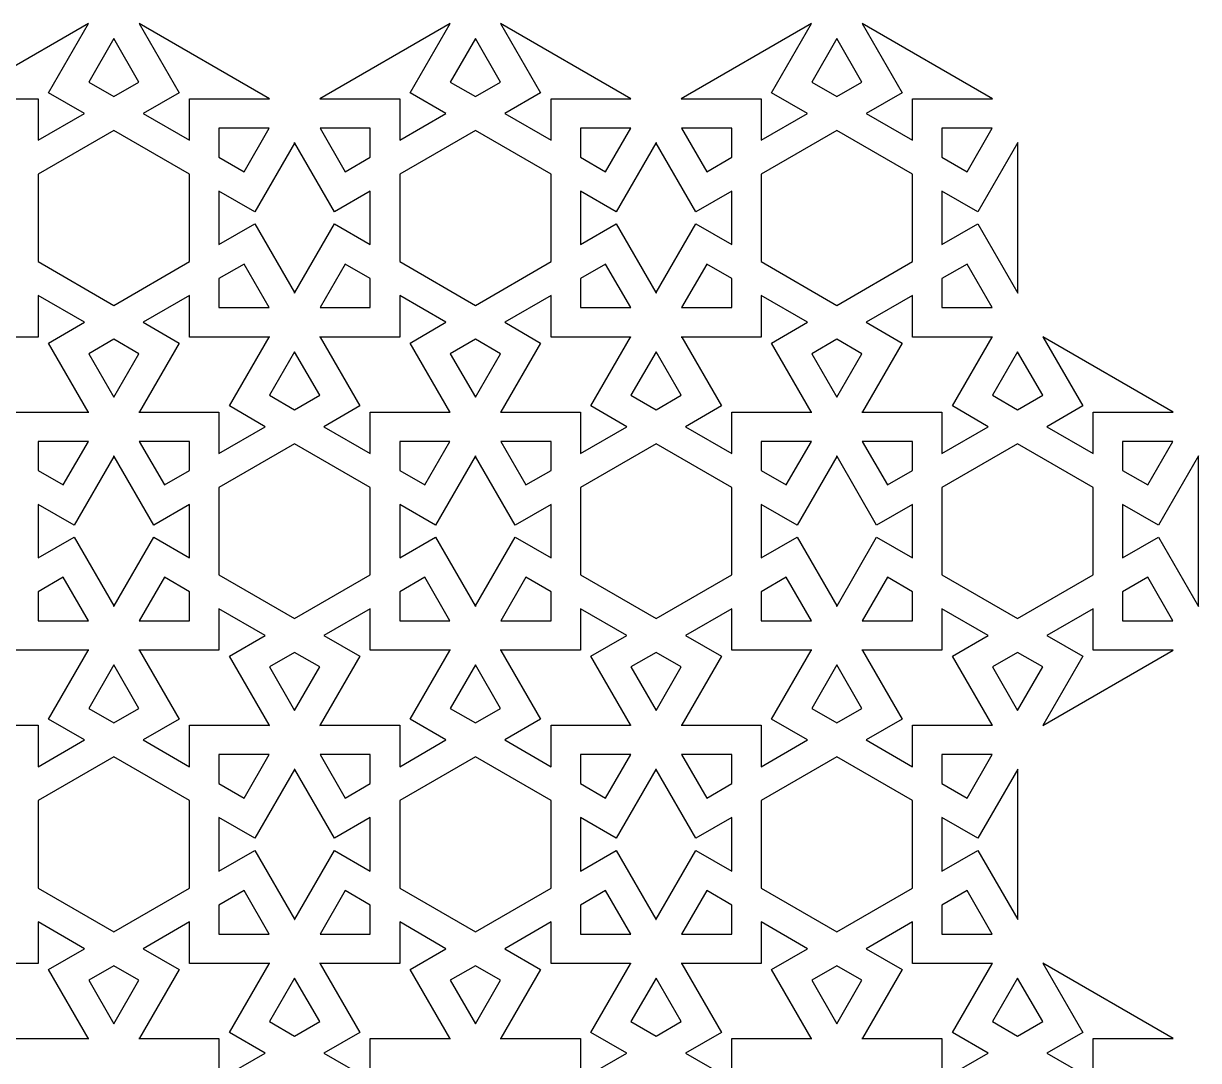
# Model space of a CAD drawing. Header units: metres. Extents: x -128 to 138, y -11 to 215.
# Drawn here: x 73.8 to 137.9, y 158.8 to 215.2 of the extents above; entities that cross this region are included whole.
import ezdxf

# ---------------------------------------------------------------- set-up
doc = ezdxf.new("R2010")
doc.units = ezdxf.units.M

msp = doc.modelspace()

# ---------------------------------------------------------------- linework, layer by layer
for p, q in [((77.3913, 215.23), (70.2906, 211.131)), ((75.214, 211.459), (77.3913, 215.23)), ((87.2461, 211.131), (80.1453, 215.23)), ((80.1453, 215.23), (82.3226, 211.459)), ((97.0834, 215.23), (89.9827, 211.131)), ((94.9061, 211.459), (97.0834, 215.23)), ((106.938, 211.131), (99.8374, 215.23)), ((99.8374, 215.23), (102.015, 211.459)), ((116.776, 215.23), (109.675, 211.131)), ((114.598, 211.459), (116.776, 215.23)), ((126.63, 211.131), (119.529, 215.23)), ((119.529, 215.23), (121.707, 211.459)), ((78.7683, 214.415), (77.3996, 212.045)), ((80.137, 212.045), (78.7683, 214.415)), ((98.4604, 214.415), (97.0917, 212.045)), ((99.8291, 212.045), (98.4604, 214.415)), ((118.152, 214.415), (116.784, 212.045)), ((119.521, 212.045), (118.152, 214.415)), ((77.3996, 212.045), (78.7683, 211.254)), ((78.7683, 211.254), (80.137, 212.045)), ((97.0917, 212.045), (98.4604, 211.254)), ((98.4604, 211.254), (99.8291, 212.045)), ((116.784, 212.045), (118.152, 211.254)), ((118.152, 211.254), (119.521, 212.045)), ((77.1683, 210.331), (75.214, 211.459)), ((82.3226, 211.459), (80.3683, 210.331)), ((96.8604, 210.331), (94.9061, 211.459)), ((102.015, 211.459), (100.06, 210.331)), ((116.552, 210.331), (114.598, 211.459)), ((121.707, 211.459), (119.752, 210.331)), ((70.2906, 211.131), (74.6453, 211.131)), ((74.6453, 211.131), (74.6453, 208.874)), ((82.8913, 211.131), (87.2461, 211.131)), ((82.8913, 208.874), (82.8913, 211.131)), ((89.9827, 211.131), (94.3374, 211.131)), ((94.3374, 211.131), (94.3374, 208.874)), ((102.583, 211.131), (106.938, 211.131)), ((102.583, 208.874), (102.583, 211.131)), ((109.675, 211.131), (114.029, 211.131)), ((114.029, 211.131), (114.029, 208.874)), ((122.275, 211.131), (126.63, 211.131)), ((122.275, 208.874), (122.275, 211.131)), ((74.6453, 208.874), (77.1683, 210.331)), ((80.3683, 210.331), (82.8913, 208.874)), ((94.3374, 208.874), (96.8604, 210.331)), ((100.06, 210.331), (102.583, 208.874)), ((114.029, 208.874), (116.552, 210.331)), ((119.752, 210.331), (122.275, 208.874)), ((78.7683, 209.407), (74.6453, 207.027)), ((82.8913, 207.027), (78.7683, 209.407)), ((87.2287, 209.531), (84.4913, 209.531)), ((84.4913, 209.531), (84.4913, 207.95)), ((85.86, 207.16), (87.2287, 209.531)), ((92.7374, 209.531), (90, 209.531)), ((90, 209.531), (91.3687, 207.16)), ((92.7374, 207.95), (92.7374, 209.531)), ((98.4604, 209.407), (94.3374, 207.027)), ((102.583, 207.027), (98.4604, 209.407)), ((106.921, 209.531), (104.183, 209.531)), ((104.183, 209.531), (104.183, 207.95)), ((105.552, 207.16), (106.921, 209.531)), ((112.429, 209.531), (109.692, 209.531)), ((109.692, 209.531), (111.061, 207.16)), ((112.429, 207.95), (112.429, 209.531)), ((118.152, 209.407), (114.029, 207.027)), ((122.275, 207.027), (118.152, 209.407)), ((126.613, 209.531), (123.876, 209.531)), ((123.876, 209.531), (123.876, 207.95)), ((125.244, 207.16), (126.613, 209.531)), ((88.6057, 208.716), (86.4456, 204.974)), ((88.6143, 208.731), (88.6057, 208.746)), ((88.6057, 208.746), (88.6057, 208.716)), ((88.623, 208.746), (88.6143, 208.731)), ((88.623, 208.716), (88.623, 208.746)), ((90.7831, 204.974), (88.623, 208.716)), ((108.298, 208.716), (106.138, 204.974)), ((108.306, 208.731), (108.298, 208.746)), ((108.298, 208.746), (108.298, 208.716)), ((108.315, 208.746), (108.306, 208.731)), ((108.315, 208.716), (108.315, 208.746)), ((110.475, 204.974), (108.315, 208.716)), ((128.007, 208.746), (125.83, 204.974)), ((128.007, 200.546), (128.007, 208.746)), ((84.4913, 207.95), (85.86, 207.16)), ((91.3687, 207.16), (92.7374, 207.95)), ((104.183, 207.95), (105.552, 207.16)), ((111.061, 207.16), (112.429, 207.95)), ((123.876, 207.95), (125.244, 207.16)), ((74.6453, 207.027), (74.6453, 202.266)), ((82.8913, 202.266), (82.8913, 207.027)), ((94.3374, 207.027), (94.3374, 202.266)), ((102.583, 202.266), (102.583, 207.027)), ((114.029, 207.027), (114.029, 202.266)), ((122.275, 202.266), (122.275, 207.027)), ((86.4456, 204.974), (84.4913, 206.103)), ((84.4913, 206.103), (84.4913, 203.189)), ((92.7374, 206.103), (90.7831, 204.974)), ((92.7374, 203.189), (92.7374, 206.103)), ((106.138, 204.974), (104.183, 206.103)), ((104.183, 206.103), (104.183, 203.189)), ((112.429, 206.103), (110.475, 204.974)), ((112.429, 203.189), (112.429, 206.103)), ((125.83, 204.974), (123.875, 206.103)), ((123.875, 206.103), (123.876, 203.189)), ((84.4913, 203.189), (86.4457, 204.318)), ((86.4457, 204.318), (88.6057, 200.576)), ((88.623, 200.576), (90.7831, 204.318)), ((90.7831, 204.318), (92.7374, 203.189)), ((104.183, 203.189), (106.138, 204.318)), ((106.138, 204.318), (108.298, 200.576)), ((108.315, 200.576), (110.475, 204.318)), ((110.475, 204.318), (112.429, 203.189)), ((123.876, 203.189), (125.83, 204.318)), ((125.83, 204.318), (128.007, 200.546)), ((74.6453, 202.266), (78.7683, 199.885)), ((78.7683, 199.885), (82.8913, 202.266)), ((94.3374, 202.266), (98.4604, 199.885)), ((98.4604, 199.885), (102.583, 202.266)), ((114.029, 202.266), (118.152, 199.885)), ((118.152, 199.885), (122.275, 202.266)), ((85.86, 202.132), (84.4913, 201.342)), ((87.2287, 199.761), (85.86, 202.132)), ((91.3687, 202.132), (90, 199.761)), ((92.7374, 201.342), (91.3687, 202.132)), ((105.552, 202.132), (104.183, 201.342)), ((106.921, 199.761), (105.552, 202.132)), ((111.061, 202.132), (109.692, 199.761)), ((112.429, 201.342), (111.061, 202.132)), ((125.244, 202.132), (123.875, 201.342)), ((126.613, 199.761), (125.244, 202.132)), ((84.4913, 201.342), (84.4913, 199.761)), ((92.7374, 199.761), (92.7374, 201.342)), ((104.183, 201.342), (104.183, 199.761)), ((112.429, 199.761), (112.429, 201.342)), ((123.875, 201.342), (123.875, 199.761)), ((77.1683, 198.961), (74.6453, 200.418)), ((74.6453, 200.418), (74.6453, 198.161)), ((82.8913, 200.418), (80.3683, 198.961)), ((82.8913, 198.161), (82.8913, 200.418)), ((88.6057, 200.576), (88.6057, 200.546)), ((88.6057, 200.546), (88.6144, 200.561)), ((88.6144, 200.561), (88.623, 200.546)), ((88.623, 200.546), (88.623, 200.576)), ((96.8604, 198.961), (94.3374, 200.418)), ((94.3374, 200.418), (94.3374, 198.161)), ((102.583, 200.418), (100.06, 198.961)), ((102.583, 198.161), (102.583, 200.418)), ((108.298, 200.576), (108.298, 200.546)), ((108.298, 200.546), (108.306, 200.561)), ((108.306, 200.561), (108.315, 200.546)), ((108.315, 200.546), (108.315, 200.576)), ((116.552, 198.961), (114.029, 200.418)), ((114.029, 200.418), (114.029, 198.161)), ((122.275, 200.418), (119.752, 198.961)), ((122.275, 198.161), (122.275, 200.418)), ((84.4913, 199.761), (87.2287, 199.761)), ((90, 199.761), (92.7374, 199.761)), ((104.183, 199.761), (106.921, 199.761)), ((109.692, 199.761), (112.429, 199.761)), ((123.875, 199.761), (126.613, 199.761)), ((75.214, 197.833), (77.1683, 198.961)), ((80.3683, 198.961), (82.3226, 197.833)), ((94.9061, 197.833), (96.8604, 198.961)), ((100.06, 198.961), (102.015, 197.833)), ((114.598, 197.833), (116.552, 198.961)), ((119.752, 198.961), (121.707, 197.833)), ((74.6453, 198.161), (70.3252, 198.161)), ((77.374, 194.092), (75.214, 197.833)), ((78.7683, 198.038), (77.3996, 197.248)), ((80.137, 197.248), (78.7683, 198.038)), ((82.3226, 197.833), (80.1626, 194.092)), ((87.2115, 198.161), (82.8913, 198.161)), ((85.06, 194.405), (87.2201, 198.147)), ((87.2374, 198.176), (87.2115, 198.161)), ((87.2201, 198.147), (87.246, 198.161)), ((87.2287, 198.161), (87.2374, 198.176)), ((87.246, 198.161), (87.2287, 198.161)), ((90, 198.161), (89.9827, 198.161)), ((89.9827, 198.161), (90.0086, 198.147)), ((90.0172, 198.161), (89.9913, 198.176)), ((89.9913, 198.176), (90, 198.161)), ((90.0086, 198.147), (92.1687, 194.405)), ((94.3374, 198.161), (90.0172, 198.161)), ((97.0661, 194.092), (94.9061, 197.833)), ((98.4604, 198.038), (97.0917, 197.248)), ((99.8291, 197.248), (98.4604, 198.038)), ((102.015, 197.833), (99.8546, 194.092)), ((106.904, 198.161), (102.583, 198.161)), ((104.752, 194.405), (106.912, 198.147)), ((106.929, 198.176), (106.904, 198.161)), ((106.912, 198.147), (106.938, 198.161)), ((106.921, 198.161), (106.929, 198.176)), ((106.938, 198.161), (106.921, 198.161)), ((109.692, 198.161), (109.675, 198.161)), ((109.675, 198.161), (109.701, 198.147)), ((109.709, 198.161), (109.683, 198.176)), ((109.683, 198.176), (109.692, 198.161)), ((109.701, 198.147), (111.861, 194.405)), ((114.029, 198.161), (109.709, 198.161)), ((116.758, 194.092), (114.598, 197.833)), ((118.152, 198.038), (116.784, 197.248)), ((119.521, 197.248), (118.152, 198.038)), ((121.707, 197.833), (119.547, 194.092)), ((126.596, 198.161), (122.275, 198.161)), ((124.444, 194.405), (126.604, 198.147)), ((126.622, 198.176), (126.596, 198.161)), ((126.604, 198.147), (126.63, 198.161)), ((126.613, 198.161), (126.622, 198.176)), ((126.63, 198.161), (126.613, 198.161)), ((136.476, 194.077), (129.375, 198.176)), ((129.375, 198.176), (131.553, 194.405)), ((77.3996, 197.248), (78.7683, 194.877)), ((78.7683, 194.877), (80.137, 197.248)), ((88.6143, 197.361), (87.2457, 194.991)), ((89.983, 194.991), (88.6143, 197.361)), ((97.0917, 197.248), (98.4604, 194.877)), ((98.4604, 194.877), (99.8291, 197.248)), ((108.306, 197.361), (106.938, 194.991)), ((109.675, 194.991), (108.306, 197.361)), ((116.784, 197.248), (118.152, 194.877)), ((118.152, 194.877), (119.521, 197.248)), ((127.999, 197.361), (126.63, 194.991)), ((129.367, 194.991), (127.999, 197.361)), ((87.2457, 194.991), (88.6143, 194.201)), ((88.6143, 194.201), (89.983, 194.991)), ((106.938, 194.991), (108.306, 194.201)), ((108.306, 194.201), (109.675, 194.991)), ((126.63, 194.991), (127.999, 194.201)), ((127.999, 194.201), (129.367, 194.991)), ((73.0453, 194.077), (77.3654, 194.077)), ((77.3654, 194.077), (77.3913, 194.062)), ((77.4, 194.077), (77.374, 194.092)), ((77.3913, 194.062), (77.3827, 194.077)), ((77.3827, 194.077), (77.4, 194.077)), ((80.1626, 194.092), (80.1366, 194.077)), ((80.1366, 194.077), (80.1539, 194.077)), ((80.1539, 194.077), (80.1453, 194.062)), ((80.1453, 194.062), (80.1712, 194.077)), ((80.1712, 194.077), (84.4913, 194.077)), ((84.4913, 194.077), (84.4913, 191.82)), ((87.0143, 193.277), (85.06, 194.405)), ((92.1687, 194.405), (90.2143, 193.277)), ((92.7374, 194.077), (97.0575, 194.077)), ((92.7374, 191.82), (92.7374, 194.077)), ((97.0575, 194.077), (97.0834, 194.062)), ((97.0921, 194.077), (97.0661, 194.092)), ((97.0834, 194.062), (97.0748, 194.077)), ((97.0748, 194.077), (97.0921, 194.077)), ((99.8546, 194.092), (99.8287, 194.077)), ((99.8287, 194.077), (99.846, 194.077)), ((99.846, 194.077), (99.8374, 194.062)), ((99.8374, 194.062), (99.8633, 194.077)), ((99.8633, 194.077), (104.183, 194.077)), ((104.183, 194.077), (104.183, 191.82)), ((106.706, 193.277), (104.752, 194.405)), ((111.861, 194.405), (109.906, 193.277)), ((112.429, 194.077), (116.75, 194.077)), ((112.429, 191.82), (112.429, 194.077)), ((116.75, 194.077), (116.775, 194.062)), ((116.784, 194.077), (116.758, 194.092)), ((116.775, 194.062), (116.767, 194.077)), ((116.767, 194.077), (116.784, 194.077)), ((119.547, 194.092), (119.521, 194.077)), ((119.521, 194.077), (119.538, 194.077)), ((119.538, 194.077), (119.529, 194.062)), ((119.529, 194.062), (119.555, 194.077)), ((119.555, 194.077), (123.875, 194.077)), ((123.875, 194.077), (123.875, 191.82)), ((126.399, 193.277), (124.444, 194.405)), ((131.553, 194.405), (129.599, 193.277)), ((132.122, 194.077), (136.476, 194.077)), ((132.122, 191.82), (132.122, 194.077)), ((84.4913, 191.82), (87.0143, 193.277)), ((90.2143, 193.277), (92.7374, 191.82)), ((104.183, 191.82), (106.706, 193.277)), ((109.906, 193.277), (112.429, 191.82)), ((123.875, 191.82), (126.399, 193.277)), ((129.599, 193.277), (132.122, 191.82)), ((77.3827, 192.477), (74.6453, 192.477)), ((74.6453, 192.477), (74.6453, 190.896)), ((76.014, 190.106), (77.3827, 192.477)), ((82.8913, 192.477), (80.154, 192.477)), ((80.154, 192.477), (81.5226, 190.106)), ((82.8913, 190.896), (82.8913, 192.477)), ((88.6143, 192.353), (84.4913, 189.973)), ((92.7374, 189.973), (88.6143, 192.353)), ((97.0748, 192.477), (94.3374, 192.477)), ((94.3374, 192.477), (94.3374, 190.896)), ((95.7061, 190.106), (97.0748, 192.477)), ((102.583, 192.477), (99.846, 192.477)), ((99.846, 192.477), (101.215, 190.106)), ((102.583, 190.896), (102.583, 192.477)), ((108.306, 192.353), (104.183, 189.973)), ((112.429, 189.973), (108.306, 192.353)), ((116.767, 192.477), (114.029, 192.477)), ((114.029, 192.477), (114.029, 190.896)), ((115.398, 190.106), (116.767, 192.477)), ((122.275, 192.477), (119.538, 192.477)), ((119.538, 192.477), (120.907, 190.106)), ((122.275, 190.896), (122.275, 192.477)), ((127.998, 192.353), (123.875, 189.973)), ((132.122, 189.973), (127.998, 192.353)), ((136.459, 192.477), (133.722, 192.477)), ((133.722, 192.477), (133.722, 190.896)), ((135.09, 190.106), (136.459, 192.477)), ((78.7597, 191.662), (76.5996, 187.921)), ((78.7683, 191.677), (78.7597, 191.692)), ((78.7597, 191.692), (78.7597, 191.662)), ((78.777, 191.692), (78.7683, 191.677)), ((78.777, 191.662), (78.777, 191.692)), ((80.937, 187.921), (78.777, 191.662)), ((98.4517, 191.662), (96.2917, 187.921)), ((98.4604, 191.677), (98.4517, 191.692)), ((98.4517, 191.692), (98.4517, 191.662)), ((98.4691, 191.692), (98.4604, 191.677)), ((98.4691, 191.662), (98.4691, 191.692)), ((100.629, 187.921), (98.4691, 191.662)), ((118.144, 191.662), (115.984, 187.921)), ((118.152, 191.677), (118.144, 191.692)), ((118.144, 191.692), (118.144, 191.662)), ((118.161, 191.692), (118.152, 191.677)), ((118.161, 191.662), (118.161, 191.692)), ((120.321, 187.921), (118.161, 191.662)), ((137.853, 191.692), (135.676, 187.921)), ((137.853, 183.493), (137.853, 191.692)), ((74.6453, 190.896), (76.014, 190.106)), ((81.5226, 190.106), (82.8913, 190.896)), ((94.3374, 190.896), (95.7061, 190.106)), ((101.215, 190.106), (102.583, 190.896)), ((114.029, 190.896), (115.398, 190.106)), ((120.907, 190.106), (122.275, 190.896)), ((133.722, 190.896), (135.09, 190.106)), ((84.4913, 189.973), (84.4913, 185.212)), ((92.7374, 185.212), (92.7374, 189.973)), ((104.183, 189.973), (104.183, 185.212)), ((112.429, 185.212), (112.429, 189.973)), ((123.875, 189.973), (123.875, 185.212)), ((132.122, 185.212), (132.122, 189.973)), ((76.5996, 187.921), (74.6453, 189.049)), ((74.6453, 189.049), (74.6453, 186.136)), ((82.8913, 189.049), (80.937, 187.921)), ((82.8913, 186.136), (82.8913, 189.049)), ((96.2917, 187.921), (94.3374, 189.049)), ((94.3374, 189.049), (94.3374, 186.136)), ((102.583, 189.049), (100.629, 187.921)), ((102.583, 186.136), (102.583, 189.049)), ((115.984, 187.921), (114.029, 189.049)), ((114.029, 189.049), (114.029, 186.136)), ((122.275, 189.049), (120.321, 187.921)), ((122.275, 186.136), (122.275, 189.049)), ((135.676, 187.921), (133.722, 189.049)), ((133.722, 189.049), (133.722, 186.136)), ((74.6453, 186.136), (76.5996, 187.264)), ((76.5996, 187.264), (78.7596, 183.523)), ((78.777, 183.523), (80.937, 187.264)), ((80.937, 187.264), (82.8913, 186.136)), ((94.3374, 186.136), (96.2917, 187.264)), ((96.2917, 187.264), (98.4517, 183.523)), ((98.469, 183.523), (100.629, 187.264)), ((100.629, 187.264), (102.583, 186.136)), ((114.029, 186.136), (115.984, 187.264)), ((115.984, 187.264), (118.144, 183.523)), ((118.161, 183.523), (120.321, 187.264)), ((120.321, 187.264), (122.275, 186.136)), ((133.722, 186.136), (135.676, 187.264)), ((135.676, 187.264), (137.853, 183.493)), ((76.014, 185.078), (74.6453, 184.288)), ((77.3827, 182.708), (76.014, 185.078)), ((81.5226, 185.078), (80.1539, 182.708)), ((82.8913, 184.288), (81.5226, 185.078)), ((84.4913, 185.212), (88.6144, 182.831)), ((88.6144, 182.831), (92.7374, 185.212)), ((95.7061, 185.078), (94.3374, 184.288)), ((97.0747, 182.708), (95.7061, 185.078)), ((101.215, 185.078), (99.846, 182.708)), ((102.583, 184.288), (101.215, 185.078)), ((104.183, 185.212), (108.306, 182.831)), ((108.306, 182.831), (112.429, 185.212)), ((115.398, 185.078), (114.029, 184.288)), ((116.767, 182.708), (115.398, 185.078)), ((120.907, 185.078), (119.538, 182.708)), ((122.275, 184.288), (120.907, 185.078)), ((123.875, 185.212), (127.999, 182.831)), ((127.999, 182.831), (132.122, 185.212)), ((135.09, 185.078), (133.722, 184.288)), ((136.459, 182.708), (135.09, 185.078)), ((74.6453, 184.288), (74.6453, 182.708)), ((82.8913, 182.708), (82.8913, 184.288)), ((94.3374, 184.288), (94.3374, 182.708)), ((102.583, 182.708), (102.583, 184.288)), ((114.029, 184.288), (114.029, 182.708)), ((122.275, 182.708), (122.275, 184.288)), ((133.722, 184.288), (133.722, 182.708)), ((78.7596, 183.523), (78.7596, 183.493)), ((78.7596, 183.493), (78.7683, 183.508)), ((78.7683, 183.508), (78.777, 183.493)), ((78.777, 183.493), (78.777, 183.523)), ((87.0144, 181.908), (84.4913, 183.364)), ((84.4913, 183.364), (84.4913, 181.108)), ((92.7374, 183.364), (90.2144, 181.908)), ((92.7374, 181.108), (92.7374, 183.364)), ((98.4517, 183.523), (98.4517, 183.493)), ((98.4517, 183.493), (98.4604, 183.508)), ((98.4604, 183.508), (98.469, 183.493)), ((98.469, 183.493), (98.469, 183.523)), ((106.706, 181.908), (104.183, 183.364)), ((104.183, 183.364), (104.183, 181.108)), ((112.429, 183.364), (109.906, 181.908)), ((112.429, 181.108), (112.429, 183.364)), ((118.144, 183.523), (118.144, 183.493)), ((118.144, 183.493), (118.152, 183.508)), ((118.152, 183.508), (118.161, 183.493)), ((118.161, 183.493), (118.161, 183.523)), ((126.399, 181.908), (123.875, 183.364)), ((123.875, 183.364), (123.875, 181.108)), ((132.122, 183.364), (129.599, 181.908)), ((132.122, 181.108), (132.122, 183.364)), ((74.6453, 182.708), (77.3827, 182.708)), ((80.1539, 182.708), (82.8913, 182.708)), ((94.3374, 182.708), (97.0747, 182.708)), ((99.846, 182.708), (102.583, 182.708)), ((114.029, 182.708), (116.767, 182.708)), ((119.538, 182.708), (122.275, 182.708)), ((133.722, 182.708), (136.459, 182.708)), ((85.06, 180.779), (87.0144, 181.908)), ((90.2144, 181.908), (92.1687, 180.779)), ((104.752, 180.779), (106.706, 181.908)), ((109.906, 181.908), (111.861, 180.779)), ((124.444, 180.779), (126.399, 181.908)), ((129.599, 181.908), (131.553, 180.779)), ((77.3654, 181.108), (73.0453, 181.108)), ((75.214, 177.351), (77.3741, 181.093)), ((77.3913, 181.123), (77.3654, 181.108)), ((77.3741, 181.093), (77.4, 181.108)), ((77.3827, 181.108), (77.3913, 181.123)), ((77.4, 181.108), (77.3827, 181.108)), ((80.1539, 181.108), (80.1366, 181.108)), ((80.1366, 181.108), (80.1626, 181.093)), ((80.1712, 181.108), (80.1453, 181.123)), ((80.1453, 181.123), (80.1539, 181.108)), ((80.1626, 181.093), (82.3226, 177.351)), ((84.4913, 181.108), (80.1712, 181.108)), ((87.2201, 177.038), (85.06, 180.779)), ((88.6143, 180.984), (87.2457, 180.194)), ((89.983, 180.194), (88.6143, 180.984)), ((92.1687, 180.779), (90.0086, 177.038)), ((97.0575, 181.108), (92.7374, 181.108)), ((94.9061, 177.351), (97.0661, 181.093)), ((97.0834, 181.123), (97.0575, 181.108)), ((97.0661, 181.093), (97.0921, 181.108)), ((97.0748, 181.108), (97.0834, 181.123)), ((97.0921, 181.108), (97.0748, 181.108)), ((99.846, 181.108), (99.8287, 181.108)), ((99.8287, 181.108), (99.8546, 181.093)), ((99.8633, 181.108), (99.8374, 181.123)), ((99.8374, 181.123), (99.846, 181.108)), ((99.8546, 181.093), (102.015, 177.351)), ((104.183, 181.108), (99.8633, 181.108)), ((106.912, 177.038), (104.752, 180.779)), ((108.306, 180.984), (106.938, 180.194)), ((109.675, 180.194), (108.306, 180.984)), ((111.861, 180.779), (109.701, 177.038)), ((116.75, 181.108), (112.429, 181.108)), ((114.598, 177.351), (116.758, 181.093)), ((116.776, 181.123), (116.75, 181.108)), ((116.758, 181.093), (116.784, 181.108)), ((116.767, 181.108), (116.776, 181.123)), ((116.784, 181.108), (116.767, 181.108)), ((119.538, 181.108), (119.521, 181.108)), ((119.521, 181.108), (119.547, 181.093)), ((119.555, 181.108), (119.529, 181.123)), ((119.529, 181.123), (119.538, 181.108)), ((119.547, 181.093), (121.707, 177.351)), ((123.875, 181.108), (119.555, 181.108)), ((126.604, 177.038), (124.444, 180.779)), ((127.999, 180.984), (126.63, 180.194)), ((129.367, 180.194), (127.999, 180.984)), ((129.375, 177.008), (136.476, 181.108)), ((131.553, 180.779), (129.375, 177.008)), ((136.476, 181.108), (132.122, 181.108)), ((78.7683, 180.308), (77.3996, 177.937)), ((80.137, 177.937), (78.7683, 180.308)), ((87.2457, 180.194), (88.6143, 177.823)), ((88.6143, 177.823), (89.983, 180.194)), ((98.4604, 180.308), (97.0917, 177.937)), ((99.8291, 177.937), (98.4604, 180.308)), ((106.938, 180.194), (108.306, 177.823)), ((108.306, 177.823), (109.675, 180.194)), ((118.152, 180.308), (116.784, 177.937)), ((119.521, 177.937), (118.152, 180.308)), ((126.63, 180.194), (127.999, 177.823)), ((127.999, 177.823), (129.367, 180.194)), ((77.1683, 176.223), (75.214, 177.351)), ((77.3996, 177.937), (78.7683, 177.147)), ((78.7683, 177.147), (80.137, 177.937)), ((82.3226, 177.351), (80.3683, 176.223)), ((96.8604, 176.223), (94.9061, 177.351)), ((97.0917, 177.937), (98.4604, 177.147)), ((98.4604, 177.147), (99.8291, 177.937)), ((102.015, 177.351), (100.06, 176.223)), ((116.552, 176.223), (114.598, 177.351)), ((116.784, 177.937), (118.152, 177.147)), ((118.152, 177.147), (119.521, 177.937)), ((121.707, 177.351), (119.752, 176.223)), ((70.3251, 177.023), (74.6453, 177.023)), ((74.6453, 177.023), (74.6453, 174.766)), ((82.8913, 177.023), (87.2115, 177.023)), ((82.8913, 174.766), (82.8913, 177.023)), ((87.2115, 177.023), (87.2374, 177.008)), ((87.2461, 177.023), (87.2201, 177.038)), ((87.2374, 177.008), (87.2287, 177.023)), ((87.2287, 177.023), (87.2461, 177.023)), ((90.0086, 177.038), (89.9827, 177.023)), ((89.9827, 177.023), (90, 177.023)), ((90, 177.023), (89.9913, 177.008)), ((89.9913, 177.008), (90.0172, 177.023)), ((90.0172, 177.023), (94.3374, 177.023)), ((94.3374, 177.023), (94.3374, 174.766)), ((102.583, 177.023), (106.904, 177.023)), ((102.583, 174.766), (102.583, 177.023)), ((106.904, 177.023), (106.929, 177.008)), ((106.938, 177.023), (106.912, 177.038)), ((106.929, 177.008), (106.921, 177.023)), ((106.921, 177.023), (106.938, 177.023)), ((109.701, 177.038), (109.675, 177.023)), ((109.675, 177.023), (109.692, 177.023)), ((109.692, 177.023), (109.683, 177.008)), ((109.683, 177.008), (109.709, 177.023)), ((109.709, 177.023), (114.029, 177.023)), ((114.029, 177.023), (114.029, 174.766)), ((122.275, 177.023), (126.596, 177.023)), ((122.275, 174.766), (122.275, 177.023)), ((126.596, 177.023), (126.622, 177.008)), ((126.63, 177.023), (126.604, 177.038)), ((126.622, 177.008), (126.613, 177.023)), ((126.613, 177.023), (126.63, 177.023)), ((74.6453, 174.766), (77.1683, 176.223)), ((80.3683, 176.223), (82.8913, 174.766)), ((94.3374, 174.766), (96.8604, 176.223)), ((100.06, 176.223), (102.583, 174.766)), ((114.029, 174.766), (116.552, 176.223)), ((119.752, 176.223), (122.275, 174.766)), ((87.2287, 175.423), (84.4913, 175.423)), ((84.4913, 175.423), (84.4913, 173.843)), ((85.86, 173.052), (87.2287, 175.423)), ((92.7374, 175.423), (90, 175.423)), ((90, 175.423), (91.3687, 173.052)), ((92.7374, 173.843), (92.7374, 175.423)), ((106.921, 175.423), (104.183, 175.423)), ((104.183, 175.423), (104.183, 173.843)), ((105.552, 173.052), (106.921, 175.423)), ((112.429, 175.423), (109.692, 175.423)), ((109.692, 175.423), (111.061, 173.052)), ((112.429, 173.843), (112.429, 175.423)), ((126.613, 175.423), (123.876, 175.423)), ((123.876, 175.423), (123.876, 173.843)), ((125.244, 173.052), (126.613, 175.423)), ((78.7683, 175.299), (74.6453, 172.919)), ((82.8913, 172.919), (78.7683, 175.299)), ((98.4604, 175.299), (94.3374, 172.919)), ((102.583, 172.919), (98.4604, 175.299)), ((118.152, 175.299), (114.029, 172.919)), ((122.275, 172.919), (118.152, 175.299)), ((88.6057, 174.608), (86.4456, 170.867)), ((88.6143, 174.623), (88.6057, 174.638)), ((88.6057, 174.638), (88.6057, 174.608)), ((88.623, 174.638), (88.6143, 174.623)), ((88.623, 174.608), (88.623, 174.638)), ((90.7831, 170.867), (88.623, 174.608)), ((108.298, 174.608), (106.138, 170.867)), ((108.306, 174.623), (108.298, 174.638)), ((108.298, 174.638), (108.298, 174.608)), ((108.315, 174.638), (108.306, 174.623)), ((108.315, 174.608), (108.315, 174.638)), ((110.475, 170.867), (108.315, 174.608)), ((128.007, 174.638), (125.83, 170.867)), ((128.007, 166.439), (128.007, 174.638)), ((84.4913, 173.843), (85.86, 173.052)), ((91.3687, 173.052), (92.7374, 173.843)), ((104.183, 173.843), (105.552, 173.052)), ((111.061, 173.052), (112.429, 173.843)), ((123.876, 173.843), (125.244, 173.052)), ((74.6453, 172.919), (74.6453, 168.158)), ((82.8913, 168.158), (82.8913, 172.919)), ((94.3374, 172.919), (94.3374, 168.158)), ((102.583, 168.158), (102.583, 172.919)), ((114.029, 172.919), (114.029, 168.158)), ((122.275, 168.158), (122.275, 172.919)), ((86.4456, 170.867), (84.4913, 171.995)), ((84.4913, 171.995), (84.4913, 169.082)), ((92.7374, 171.995), (90.7831, 170.867)), ((92.7374, 169.082), (92.7374, 171.995)), ((106.138, 170.867), (104.183, 171.995)), ((104.183, 171.995), (104.183, 169.082)), ((112.429, 171.995), (110.475, 170.867)), ((112.429, 169.082), (112.429, 171.995)), ((125.83, 170.867), (123.875, 171.995)), ((123.875, 171.995), (123.876, 169.082)), ((84.4913, 169.082), (86.4457, 170.21)), ((86.4457, 170.21), (88.6057, 166.469)), ((88.623, 166.469), (90.7831, 170.21)), ((90.7831, 170.21), (92.7374, 169.082)), ((104.183, 169.082), (106.138, 170.21)), ((106.138, 170.21), (108.298, 166.469)), ((108.315, 166.469), (110.475, 170.21)), ((110.475, 170.21), (112.429, 169.082)), ((123.876, 169.082), (125.83, 170.21)), ((125.83, 170.21), (128.007, 166.439)), ((74.6453, 168.158), (78.7683, 165.778)), ((78.7683, 165.778), (82.8913, 168.158)), ((85.86, 168.024), (84.4913, 167.234)), ((87.2287, 165.654), (85.86, 168.024)), ((91.3687, 168.024), (90, 165.654)), ((92.7374, 167.234), (91.3687, 168.024)), ((94.3374, 168.158), (98.4604, 165.778)), ((98.4604, 165.778), (102.583, 168.158)), ((105.552, 168.024), (104.183, 167.234)), ((106.921, 165.654), (105.552, 168.024)), ((111.061, 168.024), (109.692, 165.654)), ((112.429, 167.234), (111.061, 168.024)), ((114.029, 168.158), (118.152, 165.778)), ((118.152, 165.778), (122.275, 168.158)), ((125.244, 168.024), (123.875, 167.234)), ((126.613, 165.654), (125.244, 168.024)), ((84.4913, 167.234), (84.4913, 165.654)), ((92.7374, 165.654), (92.7374, 167.234)), ((104.183, 167.234), (104.183, 165.654)), ((112.429, 165.654), (112.429, 167.234)), ((123.875, 167.234), (123.875, 165.654)), ((88.6057, 166.469), (88.6057, 166.439)), ((88.6057, 166.439), (88.6144, 166.454)), ((88.6144, 166.454), (88.623, 166.439)), ((88.623, 166.439), (88.623, 166.469)), ((108.298, 166.469), (108.298, 166.439)), ((108.298, 166.439), (108.306, 166.454)), ((108.306, 166.454), (108.315, 166.439)), ((108.315, 166.439), (108.315, 166.469)), ((77.1683, 164.854), (74.6453, 166.31)), ((74.6453, 166.31), (74.6453, 164.054)), ((82.8913, 166.31), (80.3683, 164.854)), ((82.8913, 164.054), (82.8913, 166.31)), ((96.8604, 164.854), (94.3374, 166.31)), ((94.3374, 166.31), (94.3374, 164.054)), ((102.583, 166.31), (100.06, 164.854)), ((102.583, 164.054), (102.583, 166.31)), ((116.552, 164.854), (114.029, 166.31)), ((114.029, 166.31), (114.029, 164.054)), ((122.275, 166.31), (119.752, 164.854)), ((122.275, 164.054), (122.275, 166.31)), ((84.4913, 165.654), (87.2287, 165.654)), ((90, 165.654), (92.7374, 165.654)), ((104.183, 165.654), (106.921, 165.654)), ((109.692, 165.654), (112.429, 165.654)), ((123.875, 165.654), (126.613, 165.654)), ((75.214, 163.725), (77.1683, 164.854)), ((80.3683, 164.854), (82.3226, 163.725)), ((94.9061, 163.725), (96.8604, 164.854)), ((100.06, 164.854), (102.015, 163.725)), ((114.598, 163.725), (116.552, 164.854)), ((119.752, 164.854), (121.707, 163.725)), ((74.6453, 164.054), (70.3251, 164.054)), ((78.7683, 163.93), (77.3996, 163.14)), ((80.137, 163.14), (78.7683, 163.93)), ((87.2115, 164.054), (82.8913, 164.054)), ((85.06, 160.297), (87.2201, 164.039)), ((87.2374, 164.069), (87.2115, 164.054)), ((87.2201, 164.039), (87.246, 164.054)), ((87.2287, 164.054), (87.2374, 164.069)), ((87.246, 164.054), (87.2287, 164.054)), ((90, 164.054), (89.9827, 164.054)), ((89.9827, 164.054), (90.0086, 164.039)), ((90.0172, 164.054), (89.9913, 164.069)), ((89.9913, 164.069), (90, 164.054)), ((90.0086, 164.039), (92.1687, 160.298)), ((94.3374, 164.054), (90.0172, 164.054)), ((98.4604, 163.93), (97.0917, 163.14)), ((99.8291, 163.14), (98.4604, 163.93)), ((106.904, 164.054), (102.583, 164.054)), ((104.752, 160.297), (106.912, 164.039)), ((106.929, 164.069), (106.904, 164.054)), ((106.912, 164.039), (106.938, 164.054)), ((106.921, 164.054), (106.929, 164.069)), ((106.938, 164.054), (106.921, 164.054)), ((109.692, 164.054), (109.675, 164.054)), ((109.675, 164.054), (109.701, 164.039)), ((109.709, 164.054), (109.683, 164.069)), ((109.683, 164.069), (109.692, 164.054)), ((109.701, 164.039), (111.861, 160.298)), ((114.029, 164.054), (109.709, 164.054)), ((118.152, 163.93), (116.784, 163.14)), ((119.521, 163.14), (118.152, 163.93)), ((126.596, 164.054), (122.275, 164.054)), ((124.444, 160.297), (126.604, 164.039)), ((126.622, 164.069), (126.596, 164.054)), ((126.604, 164.039), (126.63, 164.054)), ((126.613, 164.054), (126.622, 164.069)), ((126.63, 164.054), (126.613, 164.054)), ((136.476, 159.969), (129.375, 164.069)), ((129.375, 164.069), (131.553, 160.298)), ((77.3741, 159.984), (75.214, 163.725)), ((82.3226, 163.725), (80.1626, 159.984)), ((88.6143, 163.254), (87.2457, 160.883)), ((89.983, 160.883), (88.6143, 163.254)), ((97.0661, 159.984), (94.9061, 163.725)), ((102.015, 163.725), (99.8546, 159.984)), ((108.306, 163.254), (106.938, 160.883)), ((109.675, 160.883), (108.306, 163.254)), ((116.758, 159.984), (114.598, 163.725)), ((121.707, 163.725), (119.547, 159.984)), ((127.999, 163.254), (126.63, 160.883)), ((129.367, 160.883), (127.999, 163.254)), ((77.3996, 163.14), (78.7683, 160.769)), ((78.7683, 160.769), (80.137, 163.14)), ((97.0917, 163.14), (98.4604, 160.769)), ((98.4604, 160.769), (99.8291, 163.14)), ((116.784, 163.14), (118.152, 160.769)), ((118.152, 160.769), (119.521, 163.14)), ((87.2457, 160.883), (88.6143, 160.093)), ((88.6143, 160.093), (89.983, 160.883)), ((106.938, 160.883), (108.306, 160.093)), ((108.306, 160.093), (109.675, 160.883)), ((126.63, 160.883), (127.999, 160.093)), ((127.999, 160.093), (129.367, 160.883)), ((87.0143, 159.169), (85.06, 160.297)), ((92.1687, 160.298), (90.2143, 159.169)), ((106.706, 159.169), (104.752, 160.297)), ((111.861, 160.298), (109.906, 159.169)), ((126.399, 159.169), (124.444, 160.297)), ((131.553, 160.298), (129.599, 159.169)), ((73.0453, 159.969), (77.3654, 159.969)), ((77.3654, 159.969), (77.3913, 159.954)), ((77.4, 159.969), (77.3741, 159.984)), ((77.3913, 159.954), (77.3827, 159.969)), ((77.3827, 159.969), (77.4, 159.969)), ((80.1626, 159.984), (80.1366, 159.969)), ((80.1366, 159.969), (80.1539, 159.969)), ((80.1539, 159.969), (80.1453, 159.954)), ((80.1453, 159.954), (80.1712, 159.969)), ((80.1712, 159.969), (84.4913, 159.969)), ((84.4913, 159.969), (84.4913, 157.712)), ((92.7374, 159.969), (97.0575, 159.969)), ((92.7374, 157.712), (92.7374, 159.969)), ((97.0575, 159.969), (97.0834, 159.954)), ((97.0921, 159.969), (97.0661, 159.984)), ((97.0834, 159.954), (97.0748, 159.969)), ((97.0748, 159.969), (97.0921, 159.969)), ((99.8546, 159.984), (99.8287, 159.969)), ((99.8287, 159.969), (99.846, 159.969)), ((99.846, 159.969), (99.8374, 159.954)), ((99.8374, 159.954), (99.8633, 159.969)), ((99.8633, 159.969), (104.183, 159.969)), ((104.183, 159.969), (104.183, 157.712)), ((112.429, 159.969), (116.75, 159.969)), ((112.429, 157.712), (112.429, 159.969)), ((116.75, 159.969), (116.775, 159.954)), ((116.784, 159.969), (116.758, 159.984)), ((116.775, 159.954), (116.767, 159.969)), ((116.767, 159.969), (116.784, 159.969)), ((119.547, 159.984), (119.521, 159.969)), ((119.521, 159.969), (119.538, 159.969)), ((119.538, 159.969), (119.529, 159.954)), ((119.529, 159.954), (119.555, 159.969)), ((119.555, 159.969), (123.875, 159.969)), ((123.875, 159.969), (123.875, 157.712)), ((132.122, 159.969), (136.476, 159.969)), ((132.122, 157.712), (132.122, 159.969)), ((84.4913, 157.712), (87.0143, 159.169)), ((90.2143, 159.169), (92.7374, 157.712)), ((104.183, 157.712), (106.706, 159.169)), ((109.906, 159.169), (112.429, 157.712)), ((123.875, 157.712), (126.399, 159.169)), ((129.599, 159.169), (132.122, 157.712))]:
    msp.add_line(p, q)

doc.saveas('drawing.dxf')
